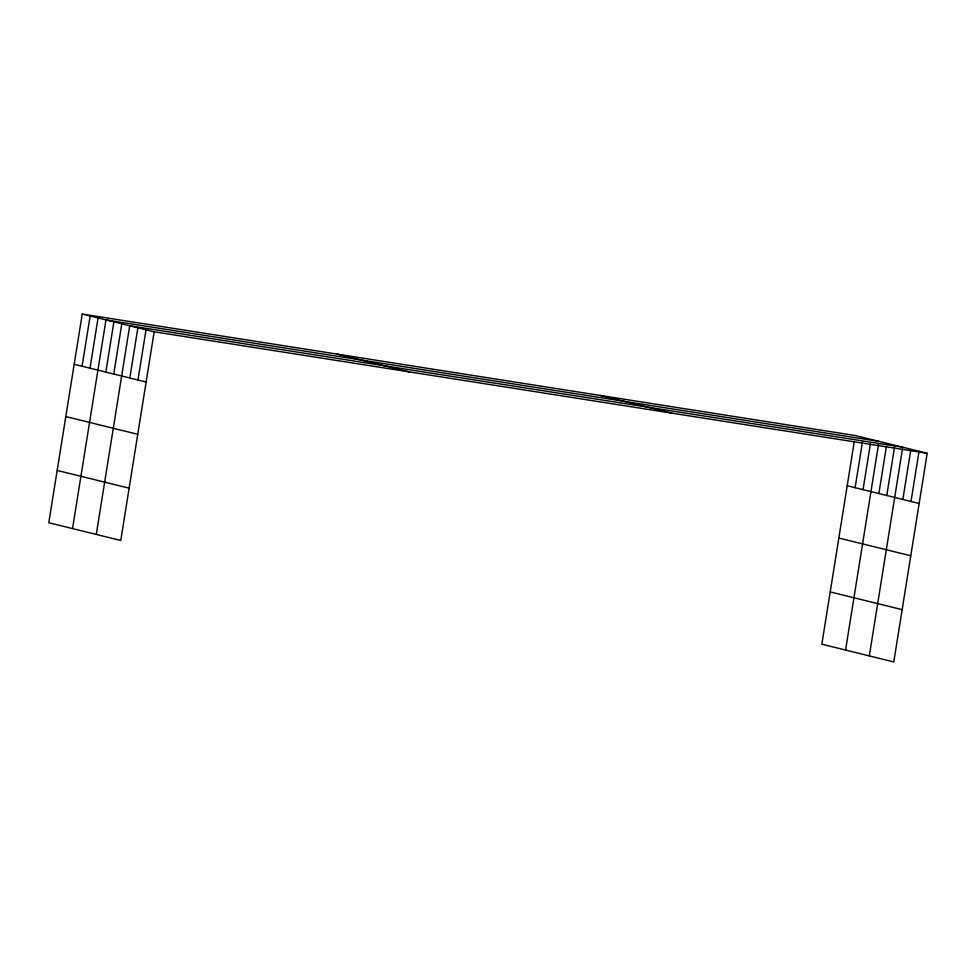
<?xml version="1.0" encoding="UTF-8"?>
<svg xmlns="http://www.w3.org/2000/svg" width="976" height="976" viewBox="0 0 976 976"><rect width="100%" height="100%" fill="white"/><g stroke="black" fill="none" stroke-linecap="round" stroke-linejoin="round"><path stroke-width="1.46" d="M82.228 314.052L48.8 522.733L120.756 540.472L154.171 331.803L82.228 314.052L855.244 435.528L927.2 453.267L893.772 661.948L821.829 644.197L854.305 441.433M82.094 366.232L90.134 316.004M90.012 368.184L98.051 317.956M72.541 528.589L105.969 319.908L878.998 441.384M105.835 372.088L113.887 321.86M113.753 374.04L121.793 323.812M96.282 534.445L129.71 325.764L902.739 447.228M129.82 377.993L137.872 327.777M137.982 380.006L146.022 329.79M855.122 487.695L862.455 441.908M863.04 489.647L870.372 443.86M845.57 650.053L878.522 444.336M878.864 493.551L886.44 446.288M886.781 495.503L894.589 446.764M869.311 655.909L902.495 448.716M902.849 499.468L910.657 450.717M910.998 501.481L919.05 451.254M154.171 331.803L927.2 453.267M600.155 395.439L672.098 413.177M337.318 354.142L409.273 371.88M847.205 485.743L919.16 503.482M838.835 538.032L910.779 555.771M74.176 364.28L146.132 382.019M830.198 591.907L902.153 609.646M65.807 416.569L137.75 434.308M57.181 470.444L129.125 488.183"/></g></svg>
